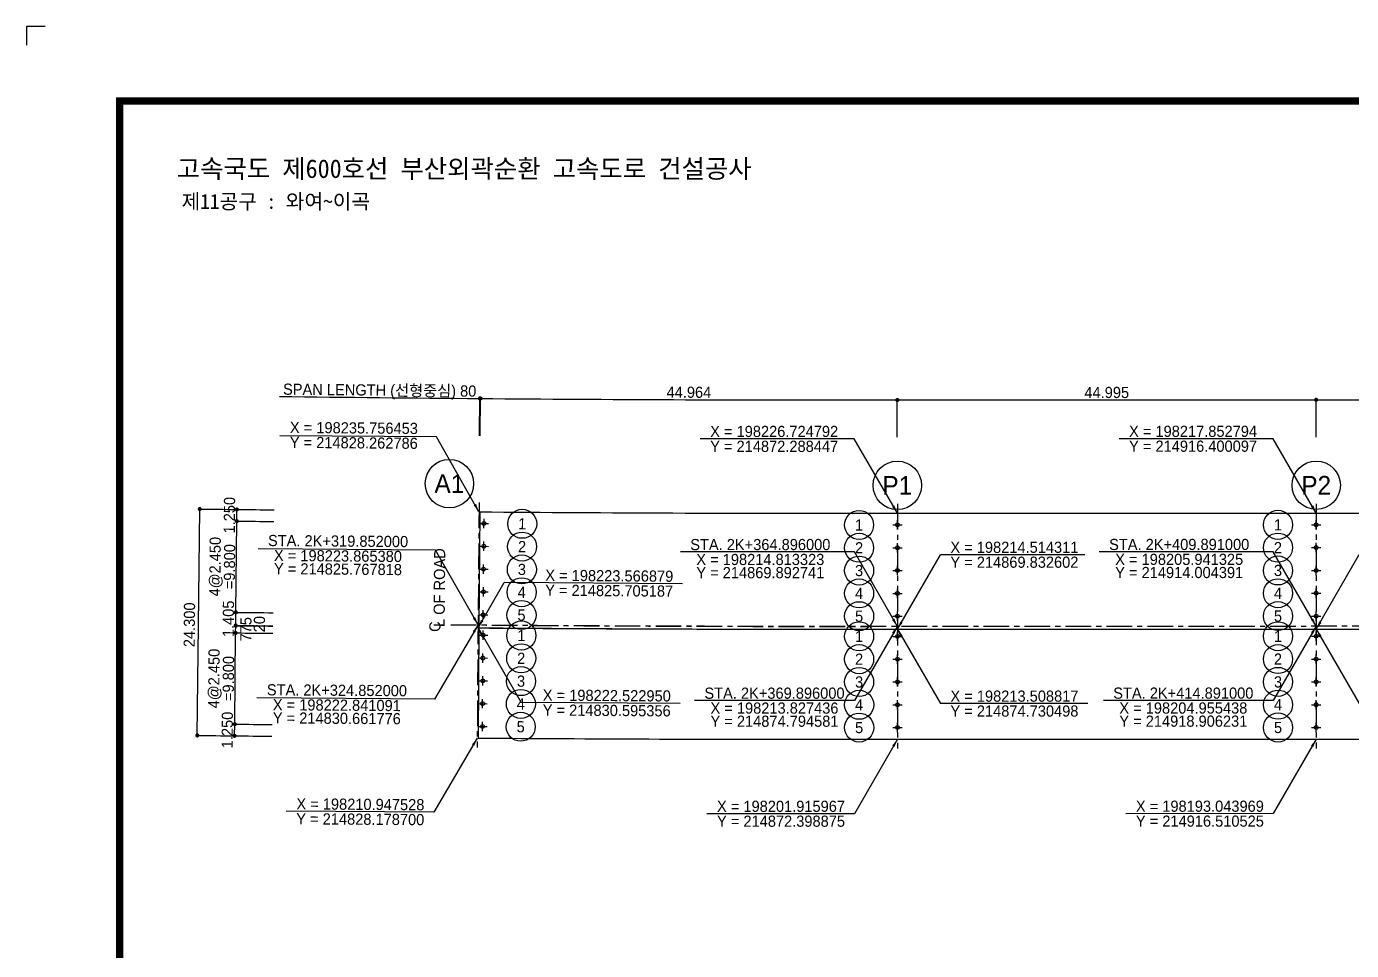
# Model space of a CAD drawing. Header units: feet. Extents: x 0 to 336400, y 0 to 237600.
# Drawn here: x 0 to 142330, y 138372 to 237600 of the extents above; entities that cross this region are included whole.
import ezdxf
from ezdxf.enums import TextEntityAlignment as Align

# ---------------------------------------------------------------- set-up
doc = ezdxf.new("R2010")
doc.units = ezdxf.units.FT
doc.header["$LTSCALE"] = 2200
doc.header["$MEASUREMENT"] = 0
doc.linetypes.add('A-CENTR01', pattern=[2, 1.25, -0.25, 0.25, -0.25])
for name, color, linetype in [('CS-CNTL', 1, 'A-CENTR01'), ('CS-CONC-LEAN', 3, 'CONTINUOUS'), ('CS-CONC-MAJR', 4, 'CONTINUOUS'), ('CS-DIML', 1, 'CONTINUOUS'), ('CS-DIMT', 3, 'CONTINUOUS'), ('CS-TEXT', 3, 'CONTINUOUS'), ('CX-BORD-LIN1', 4, 'CONTINUOUS'), ('CX-BORD-LIN2', 3, 'CONTINUOUS'), ('CX-BORD-TEX2', 7, 'CONTINUOUS'), ('CX-BORD-TEX3', 6, 'CONTINUOUS'), ('CX-MISC', 2, 'CONTINUOUS'), ('CZ-TEX2', 3, 'CONTINUOUS')]:
    doc.layers.add(name, color=color, linetype=linetype)
doc.styles.add('A_STANDARD', font='')
doc.styles.add('TB_TEXT', font='')
doc.styles.add('TB_WBTXT', font='')
doc.styles.add('TB_WMTXT', font='')
doc.styles.get('A_STANDARD').set_extended_font_data('Dotum')
doc.styles.get('TB_TEXT').set_extended_font_data('DotumChe')
doc.styles.get('TB_WBTXT').set_extended_font_data('Dotum')
doc.styles.get('TB_WMTXT').set_extended_font_data('DotumChe')

# ---------------------------------------------------------------- blocks, each defined once
blk = doc.blocks.new('CZDIMD1-2')
at = {"layer": 'CS-DIML', "const_width": 0.5}
blk.add_lwpolyline([(0.25, 0, 1), (-0.25, 0, 1)], format="xyb", close=True, dxfattribs=at)
blk = doc.blocks.new('CXBLKA1-KHCA-1')
at = {"layer": 'CX-BORD-LIN1', "const_width": 2}
blk.add_lwpolyline([(796, 0), (0, 0), (0, 554), (796, 554)], close=True, dxfattribs=at)
at = {"layer": 'CX-MISC'}
blk.add_lwpolyline([(-20, 574), (-25, 574), (-25, 569)], dxfattribs=at)
at = {"layer": 'CX-BORD-LIN1', "style": 'TB_TEXT'}
for tag, height, p in [('TR_RNUM5', 3, (285.11, 32.64)), ('TR_RDAT5', 3.5, (317.5, 33)), ('TR_DGN5', 3.5, (451.12, 33)), ('TR_CHK5', 3.5, (491.12, 33)), ('TR_APP5', 3.5, (531.12, 33)), ('TR_RDAT4', 3.5, (317.5, 27)), ('TR_DGN4', 3.5, (451.12, 27)), ('TR_CHK4', 3.5, (491.12, 27)), ('TR_APP4', 3.5, (531.12, 27)), ('TR_RNUM4', 3, (285.11, 26.64)), ('TR_RNUM3', 3, (285.11, 20.64)), ('TR_RDAT3', 3.5, (317.5, 21)), ('TR_DGN3', 3.5, (451.12, 21)), ('TR_CHK3', 3.5, (491.12, 21)), ('TR_APP3', 3.5, (531.12, 21)), ('TR_RNUM2', 3, (285.11, 14.64)), ('TR_RDAT2', 3.5, (317.5, 15)), ('TR_DGN2', 3.5, (451.12, 15)), ('TR_CHK2', 3.5, (491.12, 15)), ('TR_APP2', 3.5, (531.12, 15)), ('TR_RDAT1', 3.5, (317.5, 9)), ('TR_DGN1', 3.5, (451.12, 9)), ('TR_CHK1', 3.5, (491.12, 9)), ('TR_APP1', 3.5, (531.12, 9)), ('TR_RNUM1', 3, (285.11, 8.64))]:
    blk.add_attdef(tag, text='', height=height, dxfattribs=at).set_placement(p, align=Align.MIDDLE_CENTER)
for tag, p in [('TR_RCON5', (342.3, 33)), ('TR_RCON4', (342.3, 27)), ('TR_RCON3', (342.3, 21)), ('TR_RCON2', (342.3, 15)), ('TR_RCON1', (342.3, 9))]:
    blk.add_attdef(tag, text='', height=3.5, dxfattribs=at).set_placement(p, align=Align.MIDDLE_LEFT)
at = {"layer": 'CX-BORD-LIN2', "style": 'TB_TEXT'}
blk.add_attdef('TD_VERSION', text='', height=3, rotation=90, dxfattribs=at).set_placement((800.5, 48.01), align=Align.MIDDLE_CENTER)
at = {"layer": 'CX-BORD-TEX2', "style": 'TB_WMTXT'}
for tag, height, p in [('TB_CNAME', 5, (15.34, 531.83)), ('TB_CSCOP', 4, (16.63, 523.83))]:
    blk.add_attdef(tag, text='', height=height, dxfattribs=at).set_placement(p, align=Align.BOTTOM_LEFT)
at = {"layer": 'CX-BORD-TEX2', "style": 'TB_WBTXT'}
for tag, height, p in [('TB_MTITIL', 10, (398, 533.33)), ('TB_STITL', 7, (398, 518.33))]:
    blk.add_attdef(tag, text='', height=height, dxfattribs=at).set_placement(p, align=Align.MIDDLE_CENTER)
at = {"layer": 'CX-BORD-TEX3', "style": 'TB_TEXT'}
for tag, height, p in [('TD_LNDST', 4.5, (215, 31.5)), ('TD_DSECT', 4.5, (605.5, 31.5)), ('TD_DDIST', 4.5, (654.5, 31.5)), ('TD_DNAME_TOP', 4.5, (755, 27.96)), ('TD_CSECT', 4.5, (605.5, 22.5)), ('TD_CDIST', 4.5, (654.5, 22.5)), ('TD_DNAME_MAIN', 4.5, (755, 21.47)), ('TD_CCOMP', 4.5, (215, 13.59)), ('TD_HSCAL', 4.5, (620.88, 13.75)), ('TD_VSCAL', 4.5, (656.86, 13.75)), ('TD_DNAME_BOT', 3, (755, 15.25)), ('TD_FIELD', 4.5, (180, 5.13)), ('TD_CSTEP', 4.5, (250.74, 5.13)), ('TD_DWGNO', 4.5, (755, 5)), ('TD_DWGCODE', 4.5, (637, 4.79))]:
    blk.add_attdef(tag, text='', height=height, dxfattribs=at).set_placement(p, align=Align.MIDDLE_CENTER)
for tag, height, width, p in [('TD_DCOMP', 4.5, 0.95, (215, 22.59)), ('TD_CNAME', 5, 0.78, (65, 7.6))]:
    blk.add_attdef(tag, text='', height=height, dxfattribs=dict(at, width=width)).set_placement(p, align=Align.MIDDLE_CENTER)

msp = doc.modelspace()

# ---------------------------------------------------------------- linework, layer by layer
at = {"layer": 'CS-CNTL'}
for p, q in [((48612, 186484), (48496, 172029)), ((93546, 186323), (93550, 171868)), ((138541, 186337), (138545, 171882)), ((48511, 174009), (48413, 160184)), ((93550, 173885), (93553, 160060)), ((138545, 173895), (138548, 160070)), ((85208, 173208), (319953, 173262)), ((85208, 173208), (319953, 173262)), ((85208, 173208), (319953, 173262)), ((85208, 173208), (319953, 173262))]:
    msp.add_line(p, q, dxfattribs=at)
for centre, start, end in [((88723, 5173172), 269.505682, 270.017014), ((88723, 5173172), 269.505682, 270.017014), ((88723, 5173172), 269.505682, 270.017014), ((88723, 5173172), 269.505682, 270.017014), ((88723, 5173172), 269.505682, 270.017014), ((88723, 5173172), 269.505682, 270.017014), ((88723, 5173172), 269.505682, 270.017014), ((88723, 5173172), 269.505682, 270.017014), ((84058, 5173208), 269.559143, 270.013179), ((84058, 5173208), 269.559143, 270.013179), ((84058, 5173208), 269.559143, 270.013179), ((84058, 5173208), 269.559143, 270.013179), ((84058, 5173208), 269.559143, 270.013179), ((84058, 5173208), 269.559143, 270.013179), ((84058, 5173208), 269.559143, 270.013179), ((84058, 5173208), 269.559143, 270.013179)]:
    msp.add_arc(centre, 5000000, start, end, dxfattribs=at)
at = {"layer": 'CS-CONC-LEAN'}
for p, q in [((48642, 184233), (49642, 184225)), ((49138, 183729), (49146, 184729)), ((93046, 184073), (94046, 184074)), ((93547, 183573), (93546, 184573)), ((138041, 184087), (139041, 184087)), ((138542, 183587), (138541, 184587)), ((49118, 181279), (49126, 182279)), ((48622, 181783), (49622, 181775)), ((93047, 181623), (94047, 181624)), ((93547, 181123), (93547, 182123)), ((138042, 181637), (139042, 181637)), ((138542, 181137), (138542, 182137)), ((49099, 178829), (49107, 179829)), ((93548, 178673), (93548, 179673)), ((138543, 178687), (138543, 179687)), ((48603, 179333), (49603, 179325)), ((93048, 179173), (94048, 179174)), ((138043, 179187), (139043, 179187)), ((48583, 176883), (49583, 176876)), ((49079, 176380), (49087, 177380)), ((93049, 176723), (94049, 176724)), ((93549, 176223), (93548, 177223)), ((138044, 176737), (139044, 176737)), ((138544, 176237), (138543, 177237)), ((48564, 174434), (49564, 174426)), ((49060, 173930), (49068, 174930)), ((93049, 174273), (94049, 174274)), ((93550, 173773), (93549, 174773)), ((138044, 174287), (139044, 174287)), ((138545, 173787), (138544, 174787)), ((48547, 172234), (49547, 172227)), ((49044, 171730), (49051, 172730)), ((93550, 171610), (93550, 172610)), ((138545, 171620), (138545, 172620)), ((93050, 172110), (94050, 172110)), ((138045, 172120), (139045, 172120)), ((48530, 169784), (49530, 169777)), ((49027, 169280), (49034, 170280)), ((93051, 169660), (94051, 169660)), ((93551, 169160), (93551, 170160)), ((138046, 169670), (139046, 169670)), ((138546, 169170), (138546, 170170)), ((48513, 167334), (49513, 167327)), ((49010, 166830), (49017, 167830)), ((93051, 167210), (94051, 167210)), ((93551, 166710), (93551, 167710)), ((138046, 167220), (139046, 167220)), ((138546, 166720), (138546, 167720)), ((48992, 164380), (48999, 165380)), ((93552, 164260), (93552, 165260)), ((138547, 164270), (138547, 165270)), ((48496, 164884), (49496, 164877)), ((93052, 164760), (94052, 164760)), ((138047, 164770), (139047, 164770)), ((48479, 162434), (49479, 162427)), ((48975, 161930), (48982, 162930)), ((93052, 162310), (94052, 162310)), ((93552, 161810), (93552, 162810)), ((138047, 162320), (139047, 162320)), ((138547, 161820), (138547, 162820))]:
    msp.add_line(p, q, dxfattribs=at)
for centre in [(49142, 184229), (93546, 184073), (138541, 184087), (49122, 181779), (93547, 181623), (138542, 181637), (49103, 179329), (93548, 179173), (138543, 179187), (49083, 176880), (93549, 176723), (138544, 176737), (49064, 174430), (93549, 174273), (138544, 174287), (49047, 172230), (93550, 172110), (138545, 172120), (49030, 169780), (93551, 169660), (138546, 169670), (49013, 167330), (93551, 167210), (138546, 167220), (48996, 164880), (93552, 164760), (138547, 164770), (48979, 162430), (93552, 162310), (138547, 162320)]:
    msp.add_circle(centre, 200, dxfattribs=at)
for points in [[(48642, 184233), (48791, 184182), (48642, 184233), (48792, 184282)], [(49138, 183729), (49089, 183880), (49138, 183729), (49189, 183879)], [(49146, 184729), (49094, 184580), (49146, 184729), (49194, 184579)], [(49642, 184225), (49491, 184177), (49642, 184225), (49492, 184277)], [(93046, 184073), (93196, 184023), (93046, 184073), (93196, 184123)], [(93546, 184573), (93496, 184423), (93546, 184573), (93596, 184424)], [(93547, 183573), (93497, 183723), (93547, 183573), (93597, 183724)], [(94046, 184074), (93896, 184024), (94046, 184074), (93896, 184124)], [(138041, 184087), (138191, 184037), (138041, 184087), (138191, 184137)], [(138541, 184587), (138491, 184437), (138541, 184587), (138591, 184437)], [(138542, 183587), (138492, 183737), (138542, 183587), (138592, 183737)], [(139041, 184087), (138891, 184037), (139041, 184087), (138891, 184137)], [(49126, 182279), (49075, 182130), (49126, 182279), (49175, 182129)], [(48622, 181783), (48772, 181732), (48622, 181783), (48773, 181832)], [(49118, 181279), (49069, 181430), (49118, 181279), (49169, 181429)], [(49622, 181775), (49472, 181727), (49622, 181775), (49473, 181827)], [(93047, 181623), (93197, 181573), (93047, 181623), (93197, 181673)], [(93547, 182123), (93497, 181973), (93547, 182123), (93597, 181974)], [(93547, 181123), (93497, 181273), (93547, 181123), (93597, 181274)], [(94047, 181624), (93897, 181574), (94047, 181624), (93897, 181674)], [(138042, 181637), (138192, 181587), (138042, 181637), (138192, 181687)], [(138542, 182137), (138492, 181987), (138542, 182137), (138592, 181987)], [(138542, 181137), (138492, 181287), (138542, 181137), (138592, 181287)], [(139042, 181637), (138892, 181587), (139042, 181637), (138892, 181687)], [(48603, 179333), (48752, 179282), (48603, 179333), (48753, 179382)], [(49107, 179829), (49055, 179680), (49107, 179829), (49155, 179679)], [(49603, 179325), (49452, 179277), (49603, 179325), (49453, 179377)], [(93548, 179673), (93498, 179523), (93548, 179673), (93598, 179524)], [(138543, 179687), (138493, 179537), (138543, 179687), (138593, 179537)], [(49099, 178829), (49050, 178980), (49099, 178829), (49150, 178979)], [(93048, 179173), (93198, 179123), (93048, 179173), (93198, 179223)], [(93548, 178673), (93498, 178823), (93548, 178673), (93598, 178824)], [(94048, 179174), (93898, 179124), (94048, 179174), (93898, 179224)], [(138043, 179187), (138193, 179137), (138043, 179187), (138193, 179237)], [(138543, 178687), (138493, 178837), (138543, 178687), (138593, 178837)], [(139043, 179187), (138893, 179137), (139043, 179187), (138893, 179237)], [(48583, 176883), (48733, 176832), (48583, 176883), (48734, 176932)], [(49079, 176380), (49030, 176530), (49079, 176380), (49130, 176529)], [(49087, 177380), (49036, 177230), (49087, 177380), (49136, 177229)], [(49583, 176876), (49433, 176827), (49583, 176876), (49434, 176927)], [(93049, 176723), (93199, 176673), (93049, 176723), (93199, 176773)], [(93548, 177223), (93499, 177073), (93548, 177223), (93599, 177074)], [(94049, 176724), (93899, 176674), (94049, 176724), (93899, 176774)], [(138044, 176737), (138194, 176687), (138044, 176737), (138194, 176787)], [(138543, 177237), (138494, 177087), (138543, 177237), (138594, 177087)], [(139044, 176737), (138894, 176687), (139044, 176737), (138894, 176787)], [(93549, 176223), (93499, 176373), (93549, 176223), (93599, 176374)], [(138544, 176237), (138494, 176387), (138544, 176237), (138594, 176387)], [(48564, 174434), (48713, 174382), (48564, 174434), (48714, 174482)], [(49060, 173930), (49011, 174080), (49060, 173930), (49111, 174079)], [(49068, 174930), (49017, 174780), (49068, 174930), (49117, 174779)], [(49564, 174426), (49413, 174377), (49564, 174426), (49414, 174477)], [(93049, 174273), (93199, 174223), (93049, 174273), (93199, 174323)], [(93549, 174773), (93499, 174623), (93549, 174773), (93599, 174624)], [(93550, 173773), (93499, 173923), (93550, 173773), (93599, 173924)], [(94049, 174274), (93899, 174224), (94049, 174274), (93899, 174324)], [(138044, 174287), (138194, 174237), (138044, 174287), (138194, 174337)], [(138544, 174787), (138494, 174637), (138544, 174787), (138594, 174637)], [(138545, 173787), (138494, 173937), (138545, 173787), (138594, 173937)], [(139044, 174287), (138894, 174237), (139044, 174287), (138894, 174337)], [(48547, 172234), (48697, 172183), (48547, 172234), (48698, 172283)], [(49051, 172730), (49000, 172581), (49051, 172730), (49100, 172580)], [(49547, 172227), (49397, 172178), (49547, 172227), (49398, 172278)], [(93550, 172610), (93500, 172460), (93550, 172610), (93600, 172460)], [(138545, 172620), (138495, 172470), (138545, 172620), (138595, 172470)], [(49044, 171730), (48995, 171881), (49044, 171730), (49095, 171880)], [(93050, 172110), (93200, 172060), (93050, 172110), (93200, 172160)], [(93550, 171610), (93500, 171760), (93550, 171610), (93600, 171760)], [(94050, 172110), (93900, 172060), (94050, 172110), (93900, 172160)], [(138045, 172120), (138195, 172070), (138045, 172120), (138195, 172170)], [(138545, 171620), (138495, 171770), (138545, 171620), (138595, 171770)], [(139045, 172120), (138895, 172070), (139045, 172120), (138895, 172170)], [(48530, 169784), (48680, 169733), (48530, 169784), (48681, 169833)], [(49027, 169280), (48978, 169431), (49027, 169280), (49078, 169430)], [(49034, 170280), (48983, 170131), (49034, 170280), (49083, 170130)], [(49530, 169777), (49380, 169728), (49530, 169777), (49381, 169828)], [(93051, 169660), (93201, 169610), (93051, 169660), (93201, 169710)], [(93551, 170160), (93501, 170010), (93551, 170160), (93601, 170010)], [(94051, 169660), (93901, 169610), (94051, 169660), (93901, 169710)], [(138046, 169670), (138196, 169620), (138046, 169670), (138196, 169720)], [(138546, 170170), (138496, 170020), (138546, 170170), (138596, 170020)], [(139046, 169670), (138896, 169620), (139046, 169670), (138896, 169720)], [(93551, 169160), (93501, 169310), (93551, 169160), (93601, 169310)], [(138546, 169170), (138496, 169320), (138546, 169170), (138596, 169320)], [(48513, 167334), (48663, 167283), (48513, 167334), (48663, 167383)], [(49010, 166830), (48961, 166981), (49010, 166830), (49061, 166980)], [(49017, 167830), (48966, 167681), (49017, 167830), (49066, 167680)], [(49513, 167327), (49363, 167278), (49513, 167327), (49363, 167378)], [(93051, 167210), (93201, 167160), (93051, 167210), (93201, 167260)], [(93551, 167710), (93501, 167560), (93551, 167710), (93601, 167560)], [(93551, 166710), (93501, 166860), (93551, 166710), (93601, 166860)], [(94051, 167210), (93901, 167160), (94051, 167210), (93901, 167260)], [(138046, 167220), (138196, 167170), (138046, 167220), (138196, 167270)], [(138546, 167720), (138496, 167570), (138546, 167720), (138596, 167570)], [(138546, 166720), (138496, 166870), (138546, 166720), (138596, 166870)], [(139046, 167220), (138896, 167170), (139046, 167220), (138896, 167270)], [(48999, 165380), (48948, 165231), (48999, 165380), (49048, 165230)], [(93552, 165260), (93502, 165110), (93552, 165260), (93602, 165110)], [(138547, 165270), (138497, 165120), (138547, 165270), (138597, 165120)], [(48496, 164884), (48646, 164833), (48496, 164884), (48646, 164933)], [(48992, 164380), (48944, 164531), (48992, 164380), (49044, 164530)], [(49496, 164877), (49346, 164828), (49496, 164877), (49346, 164928)], [(93052, 164760), (93202, 164710), (93052, 164760), (93202, 164810)], [(93552, 164260), (93502, 164410), (93552, 164260), (93602, 164410)], [(94052, 164760), (93902, 164710), (94052, 164760), (93902, 164810)], [(138047, 164770), (138197, 164720), (138047, 164770), (138197, 164820)], [(138547, 164270), (138497, 164420), (138547, 164270), (138597, 164420)], [(139047, 164770), (138897, 164720), (139047, 164770), (138897, 164820)], [(48479, 162434), (48628, 162383), (48479, 162434), (48629, 162483)], [(48982, 162930), (48931, 162781), (48982, 162930), (49031, 162780)], [(49479, 162427), (49328, 162378), (49479, 162427), (49329, 162478)], [(93052, 162310), (93202, 162260), (93052, 162310), (93202, 162360)], [(93552, 162810), (93502, 162660), (93552, 162810), (93602, 162660)], [(94052, 162310), (93902, 162260), (94052, 162310), (93902, 162360)], [(138047, 162320), (138197, 162270), (138047, 162320), (138197, 162370)], [(138547, 162820), (138497, 162670), (138547, 162820), (138597, 162670)], [(139047, 162320), (138897, 162270), (139047, 162320), (138897, 162370)], [(48975, 161930), (48926, 162081), (48975, 161930), (49026, 162080)], [(93552, 161810), (93502, 161960), (93552, 161810), (93602, 161960)], [(138547, 161820), (138497, 161970), (138547, 161820), (138597, 161970)]]:
    msp.add_solid(points, dxfattribs=at)
at = {"layer": 'CS-CONC-MAJR'}
for p, q in [((48684, 185483), (48584, 173028)), ((90204, 185323), (183570, 185350)), ((48584, 173008), (48500, 161184)), ((85208, 172883), (183574, 172905)), ((90208, 172868), (183574, 172895)), ((85211, 161058), (183577, 161080))]:
    msp.add_line(p, q, dxfattribs=at)
for centre, radius, start, end in [((88723, 5173172), 4987850, 269.540062, 270.017014), ((88723, 5173172), 5000305, 269.54006, 270.017014), ((84058, 5173208), 5000325, 269.59352, 270.013179), ((84058, 5173208), 5012150, 269.593518, 270.013179)]:
    msp.add_arc(centre, radius, start, end, dxfattribs=at)
at = {"layer": 'CS-DIML'}
for p, q in [((48670, 193653), (48703, 197853)), ((48749, 193653), (48783, 197853)), ((90201, 197493), (93542, 197493)), ((93544, 193493), (93542, 197693)), ((93542, 197493), (138537, 197507)), ((138539, 193507), (138537, 197707)), ((138537, 197507), (183566, 197520)), ((44050, 193521), (27211, 193656)), ((48604, 185484), (44050, 193521)), ((88925, 193322), (72362, 193317)), ((93546, 185323), (88925, 193322)), ((133920, 193335), (117357, 193331)), ((138541, 185337), (133920, 193335)), ((18470, 173324), (18610, 185778)), ((18470, 173324), (18610, 185778)), ((18470, 173324), (18610, 185778)), ((18470, 173289), (18610, 185778)), ((22587, 184485), (22600, 185735)), ((22587, 184485), (22600, 185735)), ((22587, 184485), (22600, 185735)), ((22587, 184485), (22600, 185735)), ((22485, 174685), (22587, 184485)), ((22485, 174685), (22587, 184485)), ((22485, 174685), (22587, 184485)), ((22485, 174685), (22587, 184485)), ((43952, 181371), (24882, 181524)), ((48506, 173334), (43952, 181371)), ((48506, 173334), (43952, 181371)), ((88929, 181172), (70246, 181167)), ((93550, 173173), (88929, 181172)), ((93550, 172868), (98166, 180870)), ((113695, 180874), (98166, 180870)), ((133924, 181185), (115241, 181180)), ((138545, 173187), (133924, 181185)), ((138545, 172882), (143161, 180883)), ((48504, 173029), (51318, 177908)), ((70482, 177753), (51318, 177908)), ((22470, 173280), (22485, 174685)), ((22470, 173280), (22485, 174685)), ((22470, 173280), (22485, 174685)), ((22470, 173280), (22485, 174685)), ((18348, 161464), (18470, 173289)), ((18348, 161464), (18470, 173289)), ((18348, 161464), (18470, 173289)), ((18348, 161464), (18470, 173289)), ((22370, 162675), (22463, 172474)), ((22370, 162675), (22463, 172474)), ((22370, 162675), (22463, 172474)), ((22370, 162675), (22463, 172474)), ((22463, 172474), (22470, 173249)), ((22463, 172474), (22470, 173249)), ((22463, 172474), (22470, 173249)), ((22463, 172474), (22470, 173249)), ((48506, 173334), (43831, 165367)), ((48506, 173334), (43831, 165367)), ((48504, 173009), (53119, 165019)), ((93550, 173210), (88933, 165209)), ((93550, 172885), (98171, 164886)), ((138545, 173220), (133928, 165219)), ((138545, 172895), (143166, 164896)), ((43831, 165367), (24753, 165503)), ((88933, 165209), (71767, 165205)), ((133928, 165219), (115684, 165215)), ((70220, 164897), (53119, 165019)), ((114010, 164889), (98171, 164886)), ((22358, 161425), (22370, 162675)), ((22358, 161425), (22370, 162675)), ((22358, 161425), (22370, 162675)), ((22358, 161425), (22370, 162675)), ((48420, 161184), (43744, 153217)), ((93553, 161060), (88936, 153059)), ((138548, 161070), (133931, 153069)), ((43744, 153217), (27908, 153330)), ((88936, 153059), (73096, 153055)), ((133931, 153069), (118091, 153065))]:
    msp.add_line(p, q, dxfattribs=at)
for centre in [(53251, 184196), (89436, 184072), (134431, 184086), (53232, 181746), (89437, 181622), (134432, 181636), (53213, 179296), (89438, 179172), (134433, 179186), (53193, 176846), (89439, 176722), (134434, 176736), (53174, 174397), (89439, 174272), (134434, 174286), (53157, 172201), (89440, 172109), (134435, 172119), (53140, 169751), (89441, 169659), (134436, 169669), (53123, 167301), (89441, 167209), (134436, 167219), (53106, 164851), (89442, 164759), (134437, 164769), (53089, 162401), (89442, 162309), (134437, 162319)]:
    msp.add_circle(centre, 1560, dxfattribs=at)
for centre, radius, start, end in [((88723, 5173172), 4975680, 269.291106, 269.539143), ((88723, 5173172), 4975680, 269.539143, 269.54006), ((88723, 5173172), 4975680, 269.54006, 270.017014), ((74690, 5173313), 4987850, 269.355797, 269.401633), ((74690, 5173313), 4987850, 269.355797, 269.401633), ((74690, 5173313), 4987850, 269.355797, 269.401633), ((74690, 5173313), 4987850, 269.355797, 269.401633), ((74690, 5173313), 4987850, 269.401633, 269.44747), ((74690, 5173313), 4987850, 269.401633, 269.44747), ((74690, 5173313), 4987850, 269.401633, 269.44747), ((74690, 5173313), 4987850, 269.401633, 269.44747), ((74690, 5173313), 4989100, 269.401633, 269.44747), ((74690, 5173313), 4989100, 269.401633, 269.44747), ((74690, 5173313), 4989100, 269.401633, 269.44747), ((74690, 5173313), 4989100, 269.401633, 269.44747), ((74690, 5173313), 4998900, 269.401633, 269.44747), ((74690, 5173313), 4998900, 269.401633, 269.44747), ((74690, 5173313), 4998900, 269.401633, 269.44747), ((74690, 5173313), 4998900, 269.401633, 269.44747), ((70025, 5173348), 5001100, 269.455094, 269.50093), ((70025, 5173348), 5001100, 269.455094, 269.50093), ((70025, 5173348), 5001100, 269.455094, 269.50093), ((70025, 5173348), 5001100, 269.455094, 269.50093), ((74690, 5173313), 5000305, 269.401633, 269.44747), ((74690, 5173313), 5000305, 269.401633, 269.44747), ((74690, 5173313), 5000305, 269.401633, 269.44747), ((74690, 5173313), 5000305, 269.401633, 269.44747), ((70025, 5173348), 5000325, 269.455094, 269.50093), ((70025, 5173348), 5000325, 269.455094, 269.50093), ((70025, 5173348), 5000325, 269.455094, 269.50093), ((70025, 5173348), 5000325, 269.455094, 269.50093), ((70025, 5173348), 5010900, 269.455094, 269.50093), ((70025, 5173348), 5010900, 269.455094, 269.50093), ((70025, 5173348), 5010900, 269.455094, 269.50093), ((70025, 5173348), 5010900, 269.455094, 269.50093), ((70025, 5173348), 5012150, 269.409257, 269.455094), ((70025, 5173348), 5012150, 269.409257, 269.455094), ((70025, 5173348), 5012150, 269.409257, 269.455094), ((70025, 5173348), 5012150, 269.409257, 269.455094), ((70025, 5173348), 5012150, 269.455094, 269.50093), ((70025, 5173348), 5012150, 269.455094, 269.50093), ((70025, 5173348), 5012150, 269.455094, 269.50093), ((70025, 5173348), 5012150, 269.455094, 269.50093)]:
    msp.add_arc(centre, radius, start, end, dxfattribs=at)
for points in [[(48604, 185484), (48298, 186322), (48604, 185484), (48042, 186177)], [(93546, 185323), (93233, 186159), (93546, 185323), (92979, 186012)], [(138541, 185337), (138228, 186172), (138541, 185337), (137974, 186025)], [(48506, 173334), (48200, 174172), (48506, 173334), (47945, 174027)], [(48506, 173334), (48200, 174172), (48506, 173334), (47945, 174027)], [(48504, 173029), (49070, 173718), (48504, 173029), (48816, 173865)], [(93550, 173173), (93236, 174009), (93550, 173173), (92982, 173862)], [(93550, 172868), (94117, 173557), (93550, 172868), (93863, 173704)], [(138545, 173187), (138231, 174022), (138545, 173187), (137977, 173875)], [(138545, 172882), (139112, 173571), (138545, 172882), (138858, 173717)], [(48506, 173334), (47934, 172649), (48506, 173334), (48187, 172501)], [(48506, 173334), (47934, 172649), (48506, 173334), (48187, 172501)], [(48504, 173009), (48817, 172174), (48504, 173009), (49071, 172320)], [(93550, 173210), (92983, 172521), (93550, 173210), (93237, 172374)], [(93550, 172885), (93863, 172049), (93550, 172885), (94117, 172196)], [(138545, 173220), (137978, 172531), (138545, 173220), (138232, 172385)], [(138545, 172895), (138858, 172060), (138545, 172895), (139112, 172206)], [(48420, 161184), (47848, 160500), (48420, 161184), (48101, 160351)], [(93553, 161060), (92986, 160371), (93553, 161060), (93240, 160224)], [(138548, 161070), (137981, 160381), (138548, 161070), (138235, 160235)]]:
    msp.add_solid(points, dxfattribs=at)
at = {"layer": 'CZ-TEX2'}
for centre in [(45428, 188509), (93545, 188323), (138540, 188337)]:
    msp.add_circle(centre, 2600, dxfattribs=at)

# ---------------------------------------------------------------- block references
at = {"layer": 'CS-DIML'}
for p, xscale, yscale, zscale, rotation in [((48702, 197653), 440.0000000000207, 440.0000000000207, 440.0000000000207, 11.38896499999946), ((48781, 197653), 440.0000000000207, 440.0000000000207, 440.0000000000207, 11.38896499999946), ((48781, 197653), 440.0000000000207, 440.0000000000207, 440.0000000000207, 11.38896499999946), ((93542, 197493), 440.0000000000207, 440.0000000000207, 440.0000000000207, 11.38896499999946), ((93542, 197493), 440.0000000000207, 440.0000000000207, 440.0000000000207, 11.38896499999946), ((138537, 197507), 440.0000000000207, 440.0000000000207, 440.0000000000207, 11.38896499999946), ((138537, 197507), 440.0000000000207, 440.0000000000207, 440.0000000000207, 11.38896499999946), ((18610, 185778), 440.0000000000207, 440.0000000000207, 440.0000000000207, 11.38896499999946), ((18610, 185778), 440.0000000000207, 440.0000000000207, 440.0000000000207, 11.38896499999946), ((18610, 185778), 440.0000000000207, 440.0000000000207, 440.0000000000207, 11.38896499999946), ((18610, 185778), 440.0000000000207, 440.0000000000207, 440.0000000000207, 11.38896499999946), ((22600, 185735), 440.0000000000207, 440.0000000000207, 440.0000000000207, 11.38896499999946), ((22600, 185735), 440.0000000000207, 440.0000000000207, 440.0000000000207, 11.38896499999946), ((22600, 185735), 440.0000000000207, 440.0000000000207, 440.0000000000207, 11.38896499999946), ((22600, 185735), 440.0000000000207, 440.0000000000207, 440.0000000000207, 11.38896499999946), ((22587, 184485), 440.0000000000207, 440.0000000000207, 440.0000000000207, 11.38896499999946), ((22587, 184485), 440.0000000000207, 440.0000000000207, 440.0000000000207, 11.38896499999946), ((22587, 184485), 440.0000000000207, 440.0000000000207, 440.0000000000207, 11.38896499999946), ((22587, 184485), 440.0000000000207, 440.0000000000207, 440.0000000000207, 11.38896499999946), ((22587, 184485), 440.0000000000207, 440.0000000000207, 440.0000000000207, 11.38896499999946), ((22587, 184485), 440.0000000000207, 440.0000000000207, 440.0000000000207, 11.38896499999946), ((22587, 184485), 440.0000000000207, 440.0000000000207, 440.0000000000207, 11.38896499999946), ((22587, 184485), 440.0000000000207, 440.0000000000207, 440.0000000000207, 11.38896499999946), ((22485, 174685), 440.0000000000207, 440.0000000000207, 440.0000000000207, 11.38896499999946), ((22485, 174685), 440.0000000000207, 440.0000000000207, 440.0000000000207, 11.38896499999946), ((22485, 174685), 440.0000000000207, 440.0000000000207, 440.0000000000207, 11.38896499999946), ((22485, 174685), 440.0000000000207, 440.0000000000207, 440.0000000000207, 11.38896499999946), ((22485, 174685), 440.0000000000207, 440.0000000000207, 440.0000000000207, 11.38896499999946), ((22485, 174685), 440.0000000000207, 440.0000000000207, 440.0000000000207, 11.38896499999946), ((22485, 174685), 440.0000000000207, 440.0000000000207, 440.0000000000207, 11.38896499999946), ((22485, 174685), 440.0000000000207, 440.0000000000207, 440.0000000000207, 11.38896499999946), ((22463, 172474), 440.0000000000145, 440.0000000000145, 440.0000000000145, 11.38513000000816), ((22463, 172474), 440.0000000000145, 440.0000000000145, 440.0000000000145, 11.38513000000816), ((22463, 172474), 440.0000000000145, 440.0000000000145, 440.0000000000145, 11.38513000000816), ((22463, 172474), 440.0000000000145, 440.0000000000145, 440.0000000000145, 11.38513000000816), ((22463, 172474), 440.0000000000145, 440.0000000000145, 440.0000000000145, 11.38513000000816), ((22463, 172474), 440.0000000000145, 440.0000000000145, 440.0000000000145, 11.38513000000816), ((22463, 172474), 440.0000000000145, 440.0000000000145, 440.0000000000145, 11.38513000000816), ((22463, 172474), 440.0000000000145, 440.0000000000145, 440.0000000000145, 11.38513000000816), ((22470, 173280), 440.0000000000207, 440.0000000000207, 440.0000000000207, 11.38896499999946), ((22470, 173280), 440.0000000000207, 440.0000000000207, 440.0000000000207, 11.38896499999946), ((22470, 173280), 440.0000000000207, 440.0000000000207, 440.0000000000207, 11.38896499999946), ((22470, 173280), 440.0000000000207, 440.0000000000207, 440.0000000000207, 11.38896499999946), ((22470, 173249), 440.0000000000145, 440.0000000000145, 440.0000000000145, 11.38513000000816), ((22470, 173249), 440.0000000000145, 440.0000000000145, 440.0000000000145, 11.38513000000816), ((22470, 173249), 440.0000000000145, 440.0000000000145, 440.0000000000145, 11.38513000000816), ((22470, 173249), 440.0000000000145, 440.0000000000145, 440.0000000000145, 11.38513000000816), ((22370, 162675), 440.0000000000145, 440.0000000000145, 440.0000000000145, 11.38513000000816), ((22370, 162675), 440.0000000000145, 440.0000000000145, 440.0000000000145, 11.38513000000816), ((22370, 162675), 440.0000000000145, 440.0000000000145, 440.0000000000145, 11.38513000000816), ((22370, 162675), 440.0000000000145, 440.0000000000145, 440.0000000000145, 11.38513000000816), ((22370, 162675), 440.0000000000145, 440.0000000000145, 440.0000000000145, 11.38513000000816), ((22370, 162675), 440.0000000000145, 440.0000000000145, 440.0000000000145, 11.38513000000816), ((22370, 162675), 440.0000000000145, 440.0000000000145, 440.0000000000145, 11.38513000000816), ((22370, 162675), 440.0000000000145, 440.0000000000145, 440.0000000000145, 11.38513000000816), ((18348, 161464), 440.0000000000145, 440.0000000000145, 440.0000000000145, 11.38513000000816), ((18348, 161464), 440.0000000000145, 440.0000000000145, 440.0000000000145, 11.38513000000816), ((18348, 161464), 440.0000000000145, 440.0000000000145, 440.0000000000145, 11.38513000000816), ((18348, 161464), 440.0000000000145, 440.0000000000145, 440.0000000000145, 11.38513000000816), ((22358, 161425), 440.0000000000145, 440.0000000000145, 440.0000000000145, 11.38513000000816), ((22358, 161425), 440.0000000000145, 440.0000000000145, 440.0000000000145, 11.38513000000816), ((22358, 161425), 440.0000000000145, 440.0000000000145, 440.0000000000145, 11.38513000000816), ((22358, 161425), 440.0000000000145, 440.0000000000145, 440.0000000000145, 11.38513000000816)]:
    msp.add_blockref('CZDIMD1-2', p, dxfattribs=dict(at, xscale=xscale, yscale=yscale, zscale=zscale, rotation=rotation))
at = {"layer": 'CX-MISC'}
ref = msp.add_blockref('CXBLKA1-KHCA-1', (10000, 8000), dxfattribs=dict(at, xscale=400, yscale=400, zscale=400))
ref.add_attrib('TB_CNAME', '고속국도 제600호선 부산외곽순환 고속도로 건설공사', dxfattribs={"layer": 'CX-BORD-TEX2', "height": 2000, "style": 'TB_WMTXT'}).set_placement((16138, 220733), align=Align.BOTTOM_LEFT)
ref.add_attrib('TB_CSCOP', '제11공구 : 와여~이곡', dxfattribs={"layer": 'CX-BORD-TEX2', "height": 1600, "style": 'TB_WMTXT'}).set_placement((16654, 217533), align=Align.BOTTOM_LEFT)

# ---------------------------------------------------------------- texts
at = {"layer": 'CS-DIMT', "style": 'A_STANDARD'}
for s, rotation, p in [('SPAN LENGTH (선형중심) 80', 359.41573, (37934, 197952)), ('44.964', 359.79769, (71154, 197723)), ('44.995', 360.01701, (116040, 197700)), ('X = 198235.756453', 359.53914, (35167, 193894)), ('X = 198226.724792', 0.01701, (80315, 193516)), ('X = 198217.852794', 0.01701, (125310, 193529)), ('Y = 214828.262786', 359.53914, (35154, 192294)), ('Y = 214872.288447', 360.01701, (80315, 191916)), ('Y = 214916.400097', 360.01701, (125310, 191929)), ('1.250', 449.53914, (22394, 185112)), ('1.250', 449.53914, (22394, 185112)), ('1.250', 449.53914, (22394, 185112)), ('1.250', 449.53914, (22394, 185112)), ('4@2.450', 449.53914, (20849, 179587)), ('STA. 2K+319.852000', 359.53914, (33465, 181745)), ('STA. 2K+364.896000', 360.01701, (78827, 181366)), ('X = 198214.514311', 0.01701, (106119, 181072)), ('STA. 2K+409.891000', 360.01701, (123822, 181379)), ('=9.800', 449.53914, (22404, 179587)), ('X = 198223.865380', 359.53914, (33452, 180145)), ('X = 198214.813323', 360.01701, (78827, 179766)), ('X = 198205.941325', 360.01701, (123822, 179779)), ('Y = 214825.767818', 359.53914, (33452, 178731)), ('Y = 214869.892741', 360.01701, (78827, 178352)), ('Y = 214869.832602', 360.01701, (106120, 179472)), ('Y = 214914.004391', 360.01701, (123822, 178365)), ('X = 198223.566879', 359.53914, (62598, 178017)), ('Y = 214825.705187', 359.53914, (62585, 176417)), ('24.300', 449.5926, (18094, 173344)), ('1.405', 449.53914, (22278, 173985)), ('1.405', 449.53914, (22278, 173985)), ('1.405', 449.53914, (22278, 173985)), ('1.405', 449.53914, (22278, 173985)), ('775', 449.5926, (24163, 172863)), ('20', 449.5926, (25616, 173416)), ('4@2.450', 449.5926, (20729, 167576)), ('=9.800', 449.5926, (22284, 167576)), ('STA. 2K+324.852000', 359.5926, (33343, 165721)), ('STA. 2K+369.896000', 360.01318, (80348, 165407)), ('STA. 2K+414.891000', 360.01318, (124265, 165414)), ('X = 198222.841091', 359.5926, (33332, 164121)), ('X = 198222.522950', 359.5926, (62333, 165154)), ('X = 198213.508817', 0.01318, (106124, 165088)), ('1.250', 449.5926, (22163, 162051)), ('1.250', 449.5926, (22163, 162051)), ('1.250', 449.5926, (22163, 162051)), ('1.250', 449.5926, (22163, 162051)), ('Y = 214830.661776', 359.5926, (33332, 162709)), ('Y = 214830.595356', 359.5926, (62321, 163554)), ('X = 198213.827436', 360.01318, (80349, 163807)), ('Y = 214874.730498', 360.01318, (106124, 163488)), ('X = 198204.955438', 360.01318, (124266, 163814)), ('Y = 214874.794581', 360.01318, (80349, 162395)), ('Y = 214918.906231', 360.01318, (124266, 162402)), ('X = 198210.947528', 359.5926, (35863, 153473)), ('X = 198201.915967', 0.01318, (81049, 153257)), ('X = 198193.043969', 0.01318, (126044, 153267)), ('Y = 214828.178700', 359.5926, (35851, 151873)), ('Y = 214872.398875', 360.01318, (81050, 151657)), ('Y = 214916.510525', 360.01318, (126045, 151667))]:
    msp.add_text(s, height=1200, rotation=rotation, dxfattribs=at).set_placement(p, align=Align.CENTER)
for s, p in [('L OF ROAD', (44921, 173105)), ('C', (44467, 172580))]:
    msp.add_text(s, height=1200, rotation=89.5926, dxfattribs=at).set_placement(p)
at = {"layer": 'CS-TEXT', "style": 'A_STANDARD'}
for s, rotation, p in [('1', 359.53914, (53247, 183596)), ('1', 360.01701, (89437, 183472)), ('1', 360.01701, (134432, 183486)), ('2', 359.53914, (53227, 181146)), ('2', 360.01701, (89437, 181022)), ('2', 360.01701, (134432, 181036)), ('3', 359.53914, (53208, 178696)), ('3', 360.01701, (89438, 178572)), ('3', 360.01701, (134433, 178586)), ('4', 359.53914, (53188, 176246)), ('4', 360.01701, (89439, 176122)), ('4', 360.01701, (134434, 176136)), ('5', 359.53914, (53169, 173797)), ('5', 360.01701, (89440, 173672)), ('5', 360.01701, (134435, 173686)), ('1', 359.5926, (53153, 171601)), ('1', 360.01318, (89440, 171509)), ('1', 360.01318, (134435, 171519)), ('2', 359.5926, (53136, 169151)), ('2', 360.01318, (89441, 169059)), ('2', 360.01318, (134436, 169069)), ('3', 359.5926, (53119, 166701)), ('3', 360.01318, (89441, 166609)), ('3', 360.01318, (134436, 166619)), ('4', 359.5926, (53102, 164251)), ('4', 360.01318, (89442, 164159)), ('4', 360.01318, (134437, 164169)), ('5', 359.5926, (53084, 161801)), ('5', 360.01318, (89442, 161709)), ('5', 360.01318, (134437, 161719))]:
    msp.add_text(s, height=1200, rotation=rotation, dxfattribs=at).set_placement(p, align=Align.CENTER)
at = {"layer": 'CZ-TEX2', "style": 'A_STANDARD'}
for s, rotation, p in [('A1', 359.53914, (45420, 187509)), ('P1', 360.01701, (93545, 187323)), ('P2', 360.01701, (138540, 187337))]:
    msp.add_text(s, height=2000, rotation=rotation, dxfattribs=at).set_placement(p, align=Align.CENTER)

doc.saveas('drawing.dxf')
